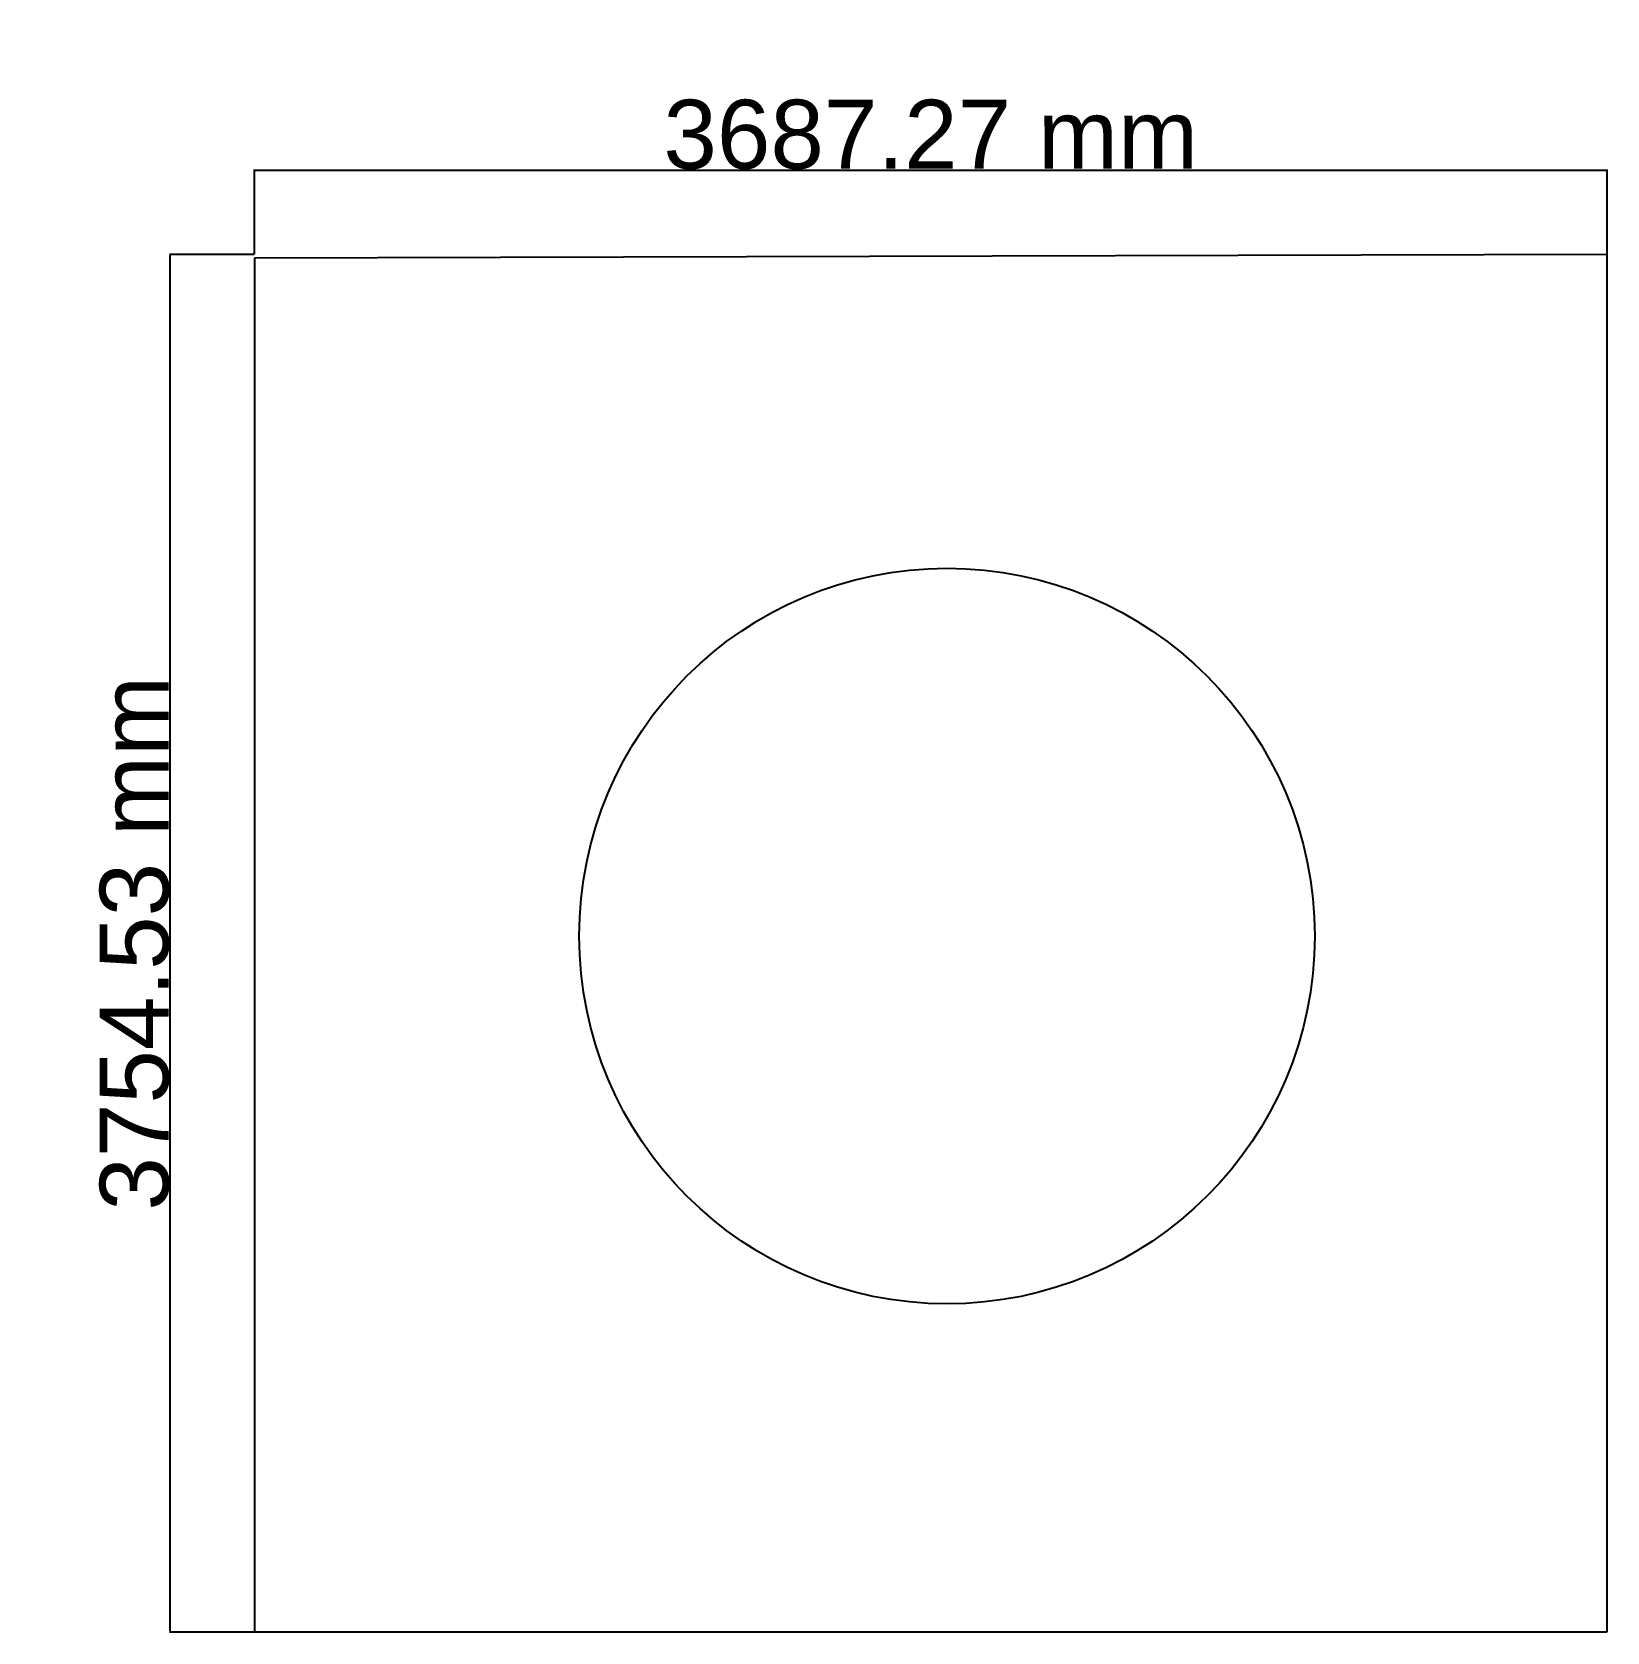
# Model space of a CAD drawing. Header units: millimetres. Extents: x 526 to 4819, y 836 to 5197.
import ezdxf

# ---------------------------------------------------------------- set-up
doc = ezdxf.new("R2010")
doc.units = ezdxf.units.MM
doc.styles.get("Standard").update_dxf_attribs({"font": 'arial.ttf'})
doc.dimstyles.new('ISO-25', dxfattribs={"dimtxt": 2.5, "dimasz": 2.5, "dimexe": 1.25, "dimexo": 0.625, "dimtad": 1, "dimtxsty": 'Standard', "dimcen": 2.5, "dimadec": 0, "dimazin": 0, "dimtfac": 1, "dimtmove": 0, "dimatfit": 3, "dimfxl": 1, "dimarcsym": 0})

# ---------------------------------------------------------------- blocks, each defined once
blk = doc.blocks.new('*D5')
at = {"color": 0, "lineweight": -2, "transparency": 16777216}
for p, q in [((1132, 4590.9), (1132, 4821.5)), ((1134.5, 4820.2), (4816.8, 4820.2)), ((4819.3, 4590.9), (4819.3, 4821.5))]:
    blk.add_line(p, q, dxfattribs=at)
at = {"color": 0, "transparency": 16777216}
for points in [[(1134.5, 4820.7), (1134.5, 4819.8), (1132, 4820.2)], [(4816.8, 4820.7), (4816.8, 4819.8), (4819.3, 4820.2)]]:
    blk.add_solid(points, dxfattribs=at)
at = {"layer": 'Defpoints', "color": 0, "transparency": 16777216}
for p in [(4819.3, 4820.2), (1132, 4590.2), (4819.3, 4590.2)]:
    blk.add_point(p, dxfattribs=at)
at = {"color": 0, "transparency": 16777216, "insert": (2975.7, 4916.8), "char_height": 187.73, "attachment_point": 5}
blk.add_mtext('3687.27 mm', dxfattribs=at)
blk = doc.blocks.new('*D6')
at = {"color": 0, "lineweight": -2, "transparency": 16777216}
for p, q in [((1131.4, 4590.2), (900.8, 4590.2)), ((902, 838.2), (902, 4587.7)), ((1131.4, 835.7), (900.8, 835.7))]:
    blk.add_line(p, q, dxfattribs=at)
at = {"color": 0, "transparency": 16777216}
for points in [[(901.6, 4587.7), (902.4, 4587.7), (902, 4590.2)], [(901.6, 838.2), (902.4, 838.2), (902, 835.7)]]:
    blk.add_solid(points, dxfattribs=at)
at = {"layer": 'Defpoints', "color": 0, "transparency": 16777216}
for p in [(902, 4590.2), (1132, 4590.2), (1132, 835.7)]:
    blk.add_point(p, dxfattribs=at)
at = {"color": 0, "transparency": 16777216, "insert": (805.5, 2713), "char_height": 187.73, "attachment_point": 5, "rotation": 90}
blk.add_mtext('3754.53 mm', dxfattribs=at)

msp = doc.modelspace()

# ---------------------------------------------------------------- linework, layer by layer
for p, q in [((4819.292, 4590.243), (1132.023, 4580.415)), ((1132.023, 4580.415), (1132.023, 835.711)), ((4819.292, 835.711), (4819.292, 4590.243)), ((1132.023, 835.711), (4819.292, 835.711))]:
    msp.add_line(p, q)
msp.add_circle((3019.904, 2732.634), 1002.519)

# ---------------------------------------------------------------- dimensions: what is measured, and where the dimension line sits
for p1, p2, text, picture, middle in [((1132.023, 4590.243), (4819.292, 4590.243), '3687.27 mm', '*D5', (2975.657, 4916.781)), ((1132.023, 835.711), (1132.023, 4590.243), '3754.53 mm', '*D6', (805.486, 2712.977))]:
    dim = msp.add_aligned_dim(p1=p1, p2=p2, distance=230, text=text, dimstyle='ISO-25', override={"dimtxt": 187.726626})
    dim.commit()
    dim.dimension.update_dxf_attribs({"geometry": picture, "text_midpoint": middle})

doc.saveas('drawing.dxf')
